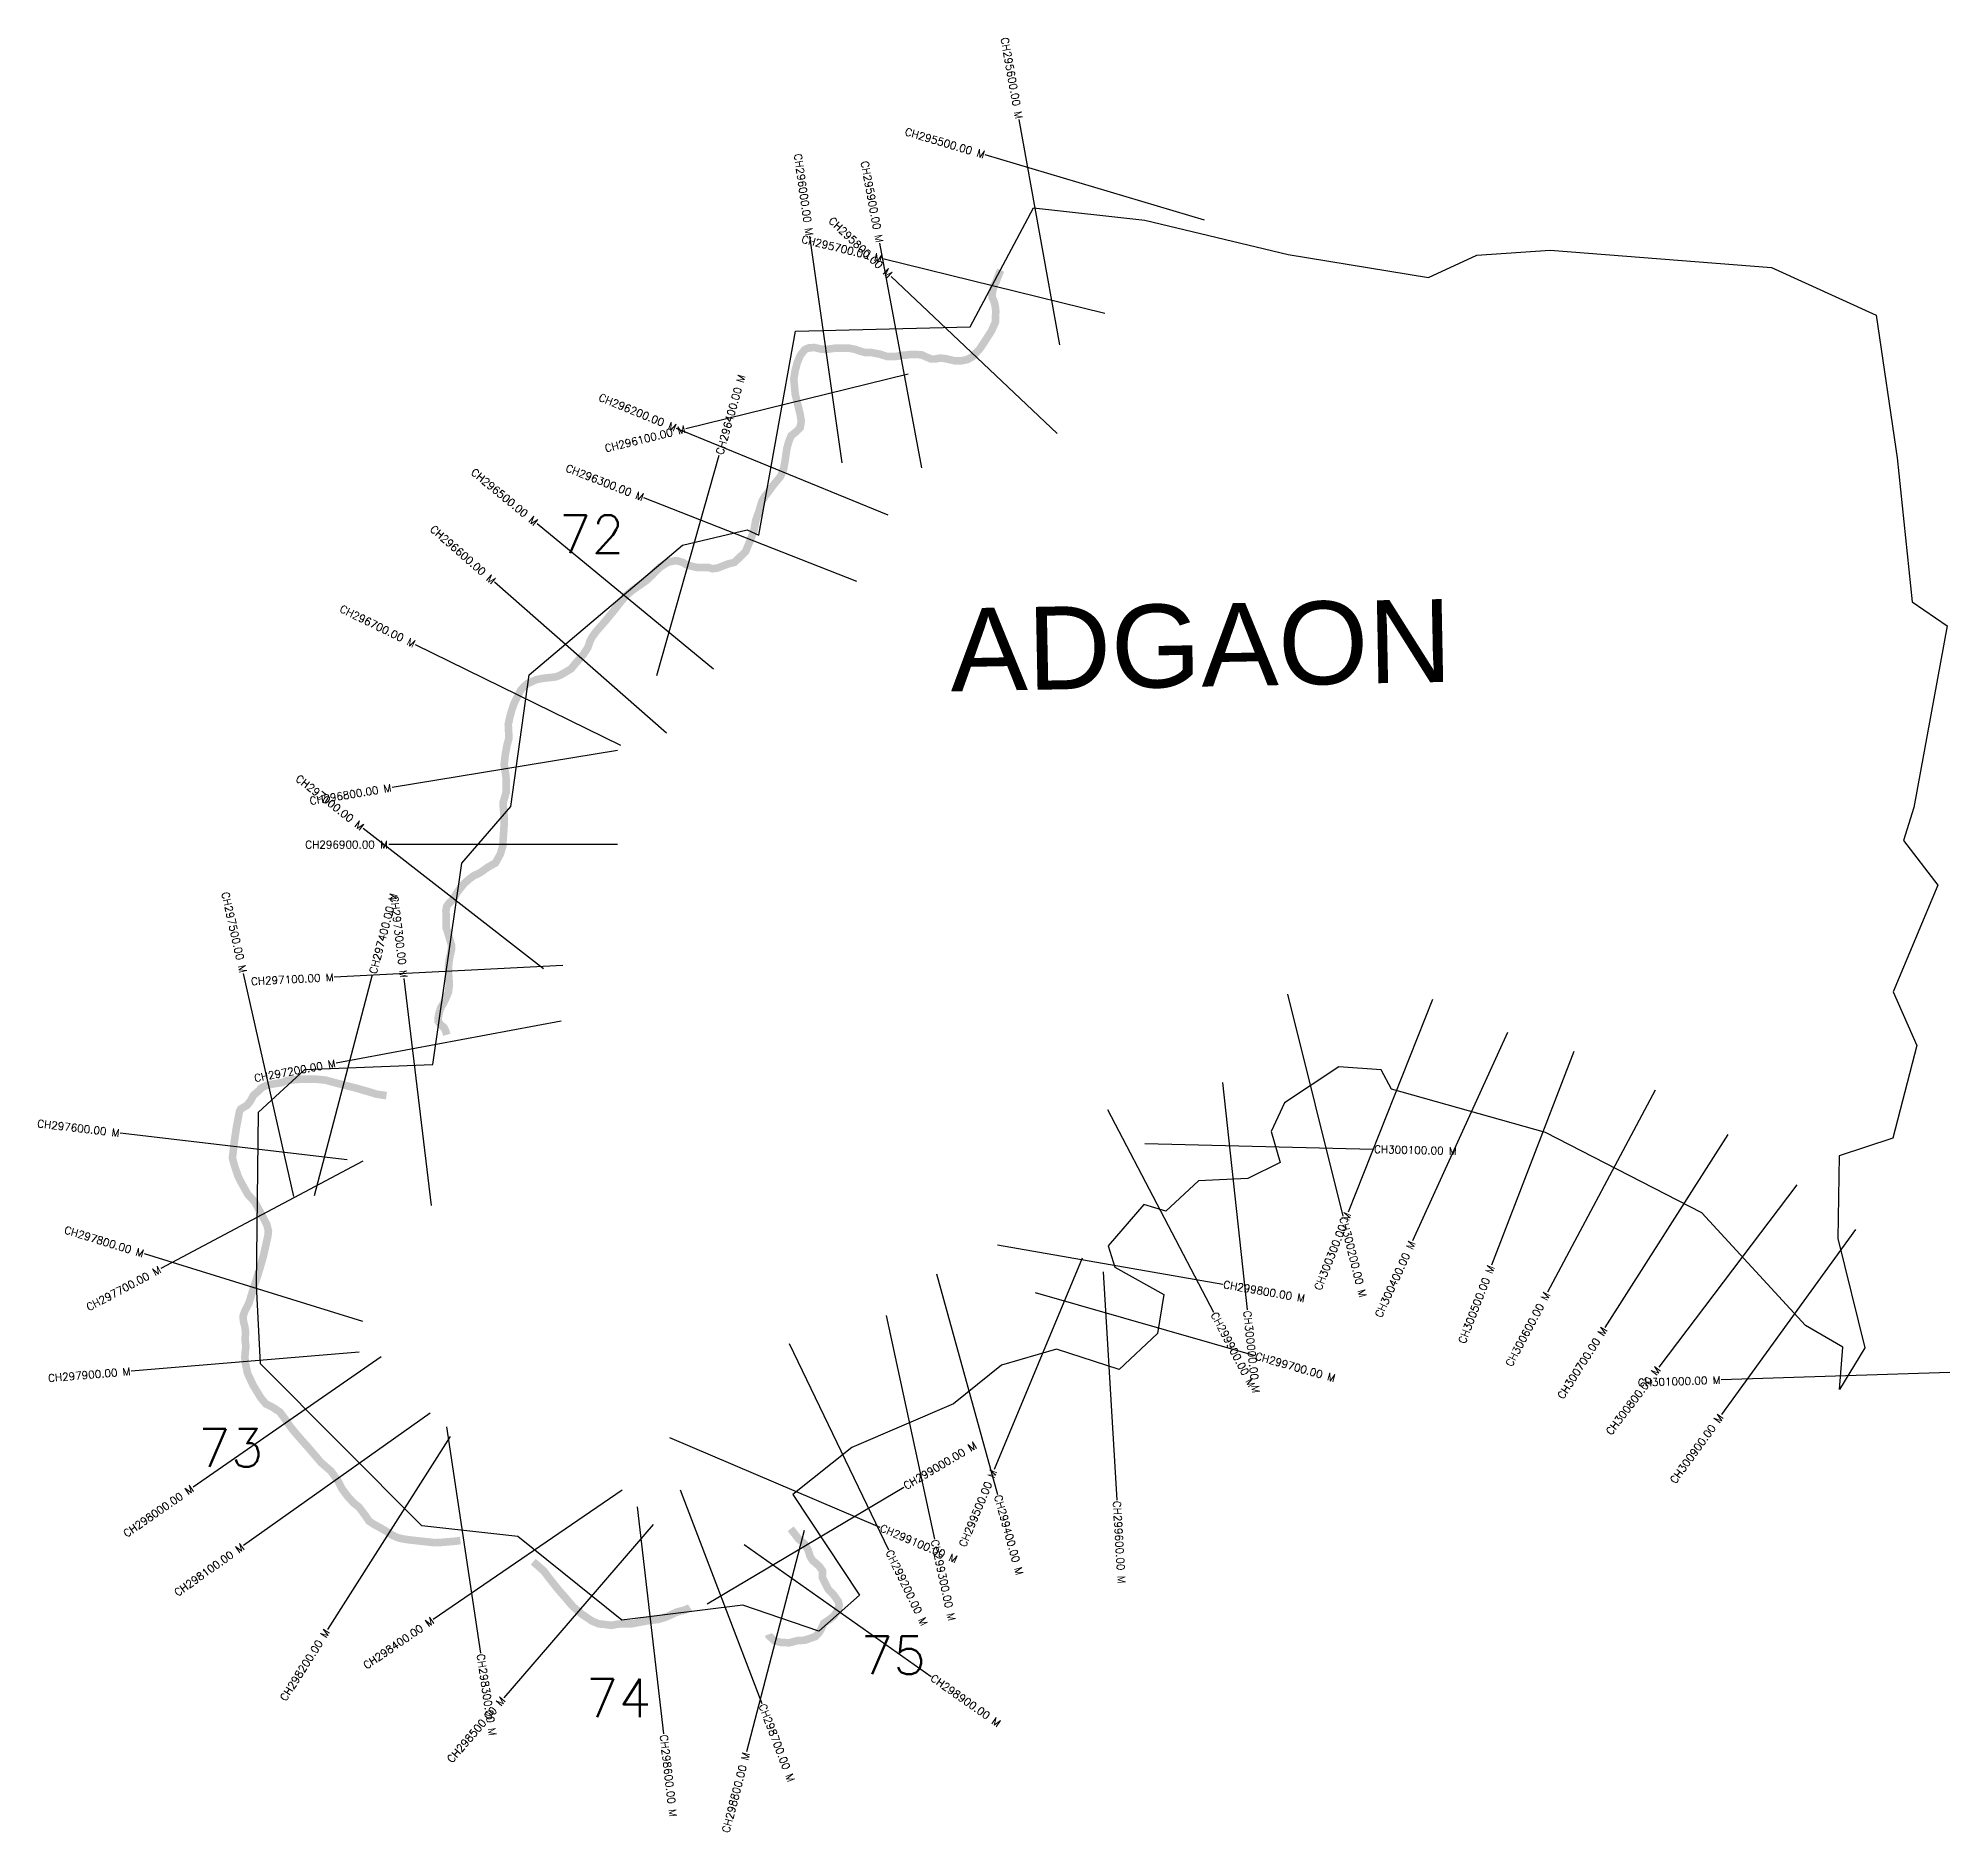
# Model space of a CAD drawing. Header units: metres. Extents: x 281006 to 283514, y 2015186 to 2017538.
import ezdxf
from ezdxf.enums import TextEntityAlignment as Align

# ---------------------------------------------------------------- set-up
doc = ezdxf.new("R2010")
doc.units = ezdxf.units.M
doc.header["$MEASUREMENT"] = 0
for name, color, linetype in [('CS', 134, 'Continuous'), ('CSMark', 6, 'Continuous'), ('UNPROTECTED', 10, 'Continuous'), ('village', 3, 'Continuous'), ('VILLAGE NAME', 250, 'Continuous')]:
    doc.layers.add(name, color=color, linetype=linetype)
doc.styles.get("Standard").update_dxf_attribs({"font": 'simplex.shx'})

msp = doc.modelspace()

# ---------------------------------------------------------------- linework, layer by layer
at = {"color": 6, "flags": 128}
msp.add_lwpolyline([(283280, 2017237.3), (283417.6, 2017174.8)], dxfattribs=at)
at = {"layer": 'CS'}
for p, q in [((282346.4, 2017135.9), (282293.2, 2017431.2)), ((282536.3, 2017299.3), (282248.7, 2017384.8)), ((282061, 2016981.2), (282018.4, 2017278.2)), ((282165.5, 2016974.3), (282110.4, 2017269.2)), ((282405.7, 2017177.1), (282114.4, 2017248.7)), ((282343, 2017019.4), (282125.2, 2017225.6)), ((282147.4, 2017097.5), (281856.1, 2017025.8)), ((282121.4, 2016912.3), (281843.9, 2017026.2)), ((281818.1, 2016702.4), (281899.6, 2016991.1)), ((282080.4, 2016825.6), (281801, 2016935)), ((281892.2, 2016710.3), (281660.7, 2016901.2)), ((281830.6, 2016626.7), (281604.9, 2016824.4)), ((281770.8, 2016610.6), (281501.3, 2016742.5)), ((281766.5, 2016604), (281470.5, 2016555.2)), ((281669.2, 2016317.5), (281432.5, 2016501.7)), ((281766.1, 2016480.4), (281466.1, 2016480.4)), ((281341.8, 2016018.9), (281275.6, 2016311.6)), ((281368.7, 2016020.2), (281445, 2016310.3)), ((281694.4, 2016321.9), (281394.8, 2016306.7)), ((281522.2, 2016007), (281486.3, 2016304.8)), ((282645.2, 2016284.2), (282717.9, 2015993.2)), ((282835.5, 2016277.4), (282724.9, 2015998.5)), ((281692.4, 2016248.8), (281397.4, 2016194)), ((282933.8, 2016233.9), (282809.4, 2015960.9)), ((283020.7, 2016209), (282913, 2015929)), ((282559.8, 2016168.4), (282592.2, 2015870.2)), ((283127.4, 2016158.5), (282986.5, 2015893.6)), ((282409.2, 2016133.1), (282548.2, 2015867.3)), ((281411.8, 2016067), (281113.9, 2016102.1)), ((282457.9, 2016088.4), (282757.8, 2016081.2)), ((283222.7, 2016100.3), (283061.6, 2015847.3)), ((281432, 2016065.4), (281167.2, 2015924.4)), ((283313.5, 2016034.3), (283132.2, 2015795.3)), ((283390.5, 2015975.8), (283214.4, 2015732.9)), ((282264.7, 2015955.7), (282560.3, 2015904.1)), ((281432.3, 2015855.2), (281145.6, 2015943.6)), ((282375.8, 2015938.1), (282260.5, 2015661.1)), ((282184.7, 2015917.5), (282264.9, 2015628.4)), ((282403.4, 2015920.2), (282421.2, 2015620.8)), ((282314, 2015893), (282602.5, 2015810.5)), ((282118.8, 2015863), (282182.1, 2015569.7)), ((281991.7, 2015826), (282121.9, 2015555.7)), ((281427.4, 2015815), (281128.4, 2015789.9)), ((281456.1, 2015808.8), (281209.5, 2015638)), ((283514, 2015788.1), (283214.2, 2015778.5)), ((281520.5, 2015734.7), (281275.7, 2015561.4)), ((281546.9, 2015704.3), (281385.8, 2015451.2)), ((281541.8, 2015716.8), (281586.5, 2015420.2)), ((281834.6, 2015702.9), (282110.6, 2015585.5)), ((281772.3, 2015633.9), (281524.6, 2015464.5)), ((281848.7, 2015634.5), (281955.7, 2015354.2)), ((281883.9, 2015485), (282141.9, 2015638)), ((281792.1, 2015612.2), (281826.8, 2015314.2)), ((281813, 2015588.7), (281617.1, 2015361.5)), ((282011.1, 2015581.2), (281935.6, 2015290.9)), ((281932.6, 2015562.5), (282177.9, 2015389.7))]:
    msp.add_line(p, q, dxfattribs=at)
at = {"layer": 'UNPROTECTED', "const_width": 10, "flags": 128}
for points in [[(282269, 2017233.7), (282265.4, 2017225.2), (282262.9, 2017218.3), (282260.1, 2017213.3), (282257.9, 2017204.3), (282257.9, 2017197.8), (282260.8, 2017191.4), (282262, 2017185), (282262.5, 2017179.9), (282262, 2017165.3), (282256.8, 2017153.9), (282247, 2017138.6), (282241.2, 2017130), (282231.8, 2017120.1), (282225.1, 2017116.4), (282218.1, 2017115), (282208.1, 2017115), (282195.5, 2017117.9), (282189.1, 2017118.4), (282182.9, 2017117.2), (282177.7, 2017117.2), (282171.5, 2017119.8), (282165.4, 2017122.6), (282159.3, 2017123.1), (282150.7, 2017123.1), (282138.3, 2017121.8), (282131.1, 2017120.5), (282119.8, 2017120.5), (282110.6, 2017123.5), (282099.2, 2017125.7), (282091.1, 2017125.7), (282084.3, 2017127.6), (282078.3, 2017129.8), (282069.9, 2017131.4), (282051.7, 2017131.4), (282039.7, 2017129.7), (282032.8, 2017130.3), (282024.6, 2017132.3), (282016.8, 2017131.7), (282011.7, 2017129.3), (282006.2, 2017122.1), (282002.2, 2017112.7), (281999.3, 2017101.7), (281997.6, 2017090.9), (281999.4, 2017071.3), (282005.8, 2017045.1), (282007.4, 2017035.6), (282005.9, 2017027.4), (282001, 2017022.2), (281994.1, 2017016.6), (281990.9, 2017008.7), (281988.4, 2016999.4), (281986, 2016983.1), (281984.2, 2016973), (281980.3, 2016963.4), (281970.2, 2016951.2), (281964.4, 2016943), (281959.5, 2016937.1), (281955.8, 2016930.7), (281951.7, 2016917), (281947.7, 2016905.7), (281945.1, 2016891.5), (281940, 2016878.4), (281934.3, 2016864.7), (281924.8, 2016855.4), (281919.7, 2016850.5), (281911.4, 2016848.5), (281906.2, 2016846.5), (281897.6, 2016843.1), (281890.9, 2016842.2), (281885.2, 2016844), (281869.8, 2016844), (281865.6, 2016844.9), (281856.6, 2016847.4), (281852.5, 2016850.2), (281845.2, 2016852.5), (281840.5, 2016852.5), (281832.4, 2016850.7), (281828.4, 2016848.3), (281821.5, 2016843.8), (281817.1, 2016839.5), (281811.9, 2016833.9), (281804.1, 2016826.7), (281797.4, 2016822), (281785.8, 2016813.9), (281776.9, 2016806.4), (281770.3, 2016798.3), (281761.8, 2016787.7), (281750.4, 2016773.7), (281737.8, 2016759.3), (281732.8, 2016752.3), (281730.4, 2016747.5), (281727.2, 2016738.5), (281721.3, 2016729.5), (281711.5, 2016718.4), (281705.5, 2016711), (281697, 2016705.9), (281690.4, 2016702.2), (281685.2, 2016700.4), (281680, 2016699.7), (281672.6, 2016699), (281666.3, 2016698.1), (281659.5, 2016696.6), (281654.3, 2016694.3), (281648.6, 2016691.8), (281643.7, 2016687.8), (281638.8, 2016682.1), (281635.3, 2016675.1), (281630.6, 2016665.7), (281627.3, 2016655.8), (281624.9, 2016647), (281623, 2016638.1), (281623.6, 2016625.9), (281623.6, 2016619), (281621.2, 2016610.1), (281619, 2016597.9), (281617.6, 2016585), (281619.7, 2016572.1), (281620.2, 2016566.2), (281620.2, 2016549), (281618.1, 2016541.7), (281616.4, 2016536), (281616.4, 2016530), (281617.9, 2016514.4), (281617.3, 2016502.3), (281616.1, 2016485.1), (281616.1, 2016479.8), (281612.6, 2016468), (281606.2, 2016456.4), (281602.2, 2016454.2), (281595.8, 2016450.5), (281586.5, 2016443.8), (281577.7, 2016439.6), (281572.2, 2016435.6), (281565.5, 2016429.8), (281561.8, 2016425.2), (281555.8, 2016417.5), (281552.1, 2016411.2), (281548.8, 2016406.9), (281544.6, 2016402.8), (281542.2, 2016399.2), (281541.2, 2016393.7), (281541.5, 2016386.2), (281541.5, 2016371.4), (281543.6, 2016365.3), (281546.2, 2016356.2), (281548.5, 2016348.6), (281548.5, 2016342.8), (281546.9, 2016335.9), (281545.6, 2016329.4), (281544.6, 2016321.1), (281544.6, 2016314.6), (281545, 2016306.3), (281545.7, 2016296.7), (281544.4, 2016286.7), (281540.1, 2016276.6), (281537.5, 2016271.6), (281534.7, 2016267.1), (281532.1, 2016259.4), (281531.1, 2016253.3), (281531.1, 2016248.5), (281534.2, 2016244.5), (281538.8, 2016240.4), (281540.9, 2016235.9), (281542.3, 2016231)], [(281463.2, 2016151.3), (281450.2, 2016153.1), (281441.8, 2016155.8), (281431, 2016158.9), (281423.4, 2016161.1), (281412.2, 2016163.9), (281401.5, 2016166.7), (281383.1, 2016171.6), (281369, 2016173), (281352, 2016173), (281332.8, 2016171.2), (281325.8, 2016168.2), (281315.7, 2016166.8), (281305.3, 2016164.5), (281299.2, 2016161.4), (281295, 2016157.1), (281288.8, 2016151.7), (281284.5, 2016143.9), (281280, 2016138.3), (281275.4, 2016135.8), (281271.8, 2016133.4), (281270.1, 2016129.6), (281268.9, 2016122.7), (281266.4, 2016109.9), (281263.7, 2016091.3), (281261.1, 2016069.4), (281263.9, 2016059.2), (281268.6, 2016045.4), (281272.6, 2016037.5), (281281.3, 2016021.8), (281290.5, 2016011.9), (281300.8, 2015992.5), (281306.2, 2015982.2), (281308.3, 2015974), (281307.7, 2015967.6), (281304.7, 2015953.9), (281301.3, 2015939.3), (281296.9, 2015923.8), (281289.1, 2015899.8), (281282.6, 2015878.8), (281277.4, 2015868.7), (281275.2, 2015862.6), (281275.5, 2015855.4), (281277.5, 2015848), (281278.3, 2015841.2), (281277.8, 2015830.9), (281278.8, 2015822), (281277.9, 2015814.6), (281277.4, 2015808.1), (281278.1, 2015800.6), (281281, 2015787), (281288.3, 2015771.4), (281298.5, 2015754.7), (281305.1, 2015746.9), (281312.7, 2015743.3), (281323.2, 2015736.5), (281330.3, 2015727), (281337.3, 2015716.9), (281345.1, 2015707.3), (281361.1, 2015689.2), (281377.6, 2015669.9), (281390.4, 2015658.9), (281399.7, 2015645.8), (281404.9, 2015635.6), (281412.1, 2015626), (281419.9, 2015617.3), (281427.2, 2015611.6), (281435.5, 2015600.5), (281440.3, 2015593.3), (281446.4, 2015589.2), (281453.2, 2015585.6), (281462.1, 2015580.5), (281470.9, 2015574.8), (281478.5, 2015571.4), (281485.7, 2015569.8), (281493.8, 2015568.6), (281504.6, 2015567.4), (281515.8, 2015566.2), (281526.3, 2015565), (281535.3, 2015565.4), (281553.1, 2015566.9), (281560.2, 2015567.9)], [(281964.4, 2015444.7), (281965.1, 2015442.9), (281972.2, 2015436.4), (281980.2, 2015434.3), (281991.4, 2015433.7), (282002.3, 2015436.6), (282011.8, 2015437.1), (282025.4, 2015441.7), (282030.7, 2015447), (282033.2, 2015451.2), (282037, 2015459.4), (282044, 2015464.1), (282049.9, 2015468.6), (282055.3, 2015476.2), (282057.2, 2015483.1), (282055.8, 2015488.2), (282049.6, 2015497), (282042.9, 2015503.6), (282035.3, 2015518.6), (282035.3, 2015527.9), (282031.2, 2015533.8), (282027.8, 2015536.9), (282022, 2015541.9), (282018.8, 2015547.5), (282016.2, 2015555.9), (282011.7, 2015563.4), (282003.9, 2015569.8), (281993.5, 2015583.3)], [(281655.7, 2015540), (281660.1, 2015536.3), (281669.5, 2015528), (281677.4, 2015517.6), (281689.1, 2015502.9), (281697.3, 2015493.6), (281707.5, 2015481.6), (281719.3, 2015471.4), (281733, 2015462.2), (281741.6, 2015458.6), (281749.4, 2015457.8), (281758.6, 2015456.6), (281765.2, 2015458), (281772.4, 2015458.6), (281784.8, 2015458.6), (281795.5, 2015460.7), (281808.7, 2015463.1), (281820.4, 2015464.5), (281828.9, 2015467.2), (281833.9, 2015469.3), (281844.1, 2015474), (281853.9, 2015476.5), (281861.2, 2015479.6), (281861.5, 2015479.8)]]:
    msp.add_lwpolyline(points, dxfattribs=at)
at = {"layer": 'village', "color": 6}
for points in [[(283373.8, 2015821.4, 0), (283324.8, 2015849.9, 0), (283188.8, 2015997.5, 0), (282983.8, 2016103.1, 0), (282781.7, 2016159.6, 0), (282768, 2016185.3, 0), (282712.4, 2016189.1, 0), (282641.3, 2016142, 0), (282624, 2016104.4, 0), (282635.7, 2016063.4, 0), (282593.3, 2016042.4, 0), (282528.4, 2016039.5, 0), (282485.5, 2015999.6, 0), (282456.9, 2016008.5, 0), (282409.9, 2015954.5, 0), (282418.8, 2015926.5, 0), (282483.2, 2015890.3, 0), (282474.5, 2015839.2, 0), (282424.4, 2015792.1, 0), (282342.4, 2015818.6, 0), (282270.2, 2015797.9, 0), (282207, 2015747.3, 0), (282073.8, 2015690, 0), (281996.1, 2015628, 0), (282083.8, 2015496.1, 0), (282030.2, 2015448.9, 0), (281930.6, 2015483.1, 0), (281771.9, 2015463.4, 0), (281635.7, 2015573, 0), (281509.5, 2015587.3, 0), (281297.8, 2015799.5, 0), (281292.9, 2015902.5, 0), (281295.2, 2016129.5, 0), (281355.9, 2016185.4, 0), (281523.9, 2016192.2, 0), (281562.1, 2016456, 0), (281626.5, 2016530.5, 0), (281650.6, 2016703, 0), (281851.5, 2016873.3, 0), (281936.2, 2016893.2, 0), (281951.8, 2016886.2, 0), (281999.9, 2017153.9, 0), (282228.8, 2017159.3, 0), (282311.9, 2017315.3, 0), (282458.2, 2017299.2, 0), (282646.3, 2017254.2, 0), (282830.4, 2017224.3, 0), (282893.4, 2017253.6, 0), (282989.8, 2017259.8, 0), (283280, 2017237.3, 0)], [(283417.6, 2017174.8, 0), (283445.2, 2016987.6, 0), (283464.9, 2016798.9, 0), (283510.5, 2016767.5, 0), (283466.9, 2016529.2, 0), (283453.3, 2016485.8, 0), (283498.2, 2016427.4, 0), (283439.8, 2016287.3, 0), (283470.9, 2016216.8, 0), (283439.5, 2016095.3, 0), (283369, 2016072.4, 0), (283367.3, 2015964, 0), (283402.6, 2015820.7, 0), (283369.6, 2015766.1, 0), (283373.8, 2015821.4, 0)]]:
    msp.add_polyline3d(points, dxfattribs=at)

# ---------------------------------------------------------------- texts
at = {"char_height": 50, "attachment_point": 1}
for s, insert in [('72', (281689.4, 2016912.5)), ('73', (281216.1, 2015714.4)), ('75', (282085.4, 2015442.4)), ('74', (281724.7, 2015386.3))]:
    msp.add_mtext_dynamic_manual_height_columns(s, width=70.183, gutter_width=1, heights=[0], dxfattribs=dict(at, insert=insert))
at = {"layer": 'CSMark'}
for s, rotation, p in [('CH295600.00 M', 280.1998, (282293.1, 2017432.2)), ('CH295500.00 M', 343.4517, (282247.8, 2017385)), ('CH296000.00 M', 278.1703, (282018.2, 2017279.1)), ('CH295900.00 M', 280.5751, (282110.2, 2017270.2)), ('CH295800.00 M', 316.5635, (282124.5, 2017226.3)), ('CH295700.00 M', 346.1923, (282113.4, 2017248.9)), ('CH296200.00 M', 337.7017, (281842.9, 2017026.6)), ('CH296100.00 M', 13.8291, (281855.1, 2017025.6)), ('CH296500.00 M', 320.4973, (281659.9, 2016901.8)), ('CH296300.00 M', 338.604, (281800.1, 2016935.4)), ('CH296600.00 M', 318.7933, (281604.2, 2016825)), ('CH296700.00 M', 333.9175, (281500.4, 2016743)), ('CH297000.00 M', 322.1076, (281431.7, 2016502.4)), ('CH296800.00 M', 9.351, (281469.5, 2016555.1)), ('CH297500.00 M', 282.7343, (281275.4, 2016312.5)), ('CH297300.00 M', 276.8773, (281486.2, 2016305.8)), ('CH297100.00 M', 2.9126, (281393.8, 2016306.6)), ('CH297200.00 M', 10.5272, (281396.4, 2016193.8)), ('CH297600.00 M', 353.2815, (281112.9, 2016102.2)), ('CH297800.00 M', 342.8741, (281144.7, 2015943.8)), ('CH300300.00 M', 68.3701, (282724.5, 2015997.6)), ('CH300400.00 M', 65.4976, (282809, 2015960)), ('CH297700.00 M', 28.0359, (281166.3, 2015923.9)), ('CH300500.00 M', 68.9468, (282912.6, 2015928.1)), ('CH300600.00 M', 61.9891, (282986, 2015892.8)), ('CH300700.00 M', 57.5203, (283061.1, 2015846.4)), ('CH297900.00 M', 4.8, (281127.4, 2015789.8)), ('CH300800.00 M', 52.8083, (283131.6, 2015794.5)), ('CH301000.00 M', 1.8311, (283213.2, 2015778.4)), ('CH300900.00 M', 54.0517, (283213.8, 2015732.1)), ('CH299500.00 M', 67.3929, (282260.1, 2015660.2)), ('CH298000.00 M', 34.7043, (281208.7, 2015637.4)), ('CH298100.00 M', 35.2913, (281274.9, 2015560.8)), ('CH298200.00 M', 57.523, (281385.3, 2015450.4)), ('CH298400.00 M', 34.3661, (281523.8, 2015464)), ('CH298500.00 M', 49.2292, (281616.4, 2015360.8)), ('CH298800.00 M', 75.4199, (281935.3, 2015289.9))]:
    msp.add_text(s, height=10, rotation=rotation, dxfattribs=at).set_placement(p, align=Align.MIDDLE_RIGHT)
for s, rotation, p in [('CH296400.00 M', 74.2352, (281899.9, 2016992.1)), ('CH297400.00 M', 75.2748, (281445.2, 2016311.3)), ('CH300100.00 M', 358.6104, (282758.8, 2016081.1)), ('CH300200.00 M', 284.0304, (282718.2, 2015992.2)), ('CH299800.00 M', 350.0898, (282561.3, 2015903.9)), ('CH299900.00 M', 297.6128, (282548.7, 2015866.4)), ('CH300000.00 M', 276.1907, (282592.3, 2015869.2)), ('CH299700.00 M', 344.0453, (282603.4, 2015810.2)), ('CH299000.00 M', 30.6777, (282142.7, 2015638.5)), ('CH299400.00 M', 285.5149, (282265.2, 2015627.4)), ('CH299600.00 M', 273.4043, (282421.3, 2015619.8)), ('CH299100.00 M', 336.953, (282111.6, 2015585.1)), ('CH299200.00 M', 295.7085, (282122.3, 2015554.8)), ('CH299300.00 M', 282.1763, (282182.3, 2015568.8)), ('CH298300.00 M', 278.5666, (281586.6, 2015419.2)), ('CH298900.00 M', 324.8324, (282178.7, 2015389.2)), ('CH298700.00 M', 290.8857, (281956, 2015353.3)), ('CH298600.00 M', 276.6461, (281826.9, 2015313.3))]:
    msp.add_text(s, height=10, rotation=rotation, dxfattribs=at).set_placement(p, align=Align.MIDDLE_LEFT)
msp.add_text('CH296900.00 M', height=10, dxfattribs=at).set_placement((281465.1, 2016480.4), align=Align.MIDDLE_RIGHT)
at = {"layer": 'VILLAGE NAME', "insert": (282201.5, 2016790), "char_height": 108.748, "attachment_point": 1, "rotation": 1.1028}
msp.add_mtext_dynamic_manual_height_columns('{\\fArial|b0|i0|c0|p34;ADGAON}', width=726.929, gutter_width=543.7, heights=[0], dxfattribs=at)

doc.saveas('drawing.dxf')
